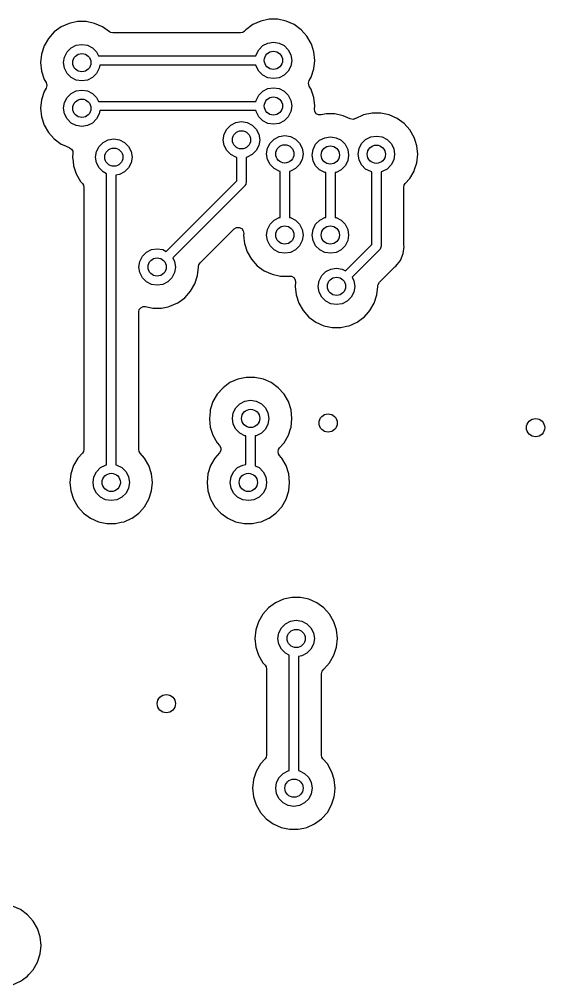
# Model space of a CAD drawing. Extents: x 5.05 to 8.3, y -4.1 to -1.1.
# Drawn here: x 6.995 to 7.449, y -3.004 to -2.171 of the extents above; entities that cross this region are included whole.
import ezdxf

# ---------------------------------------------------------------- set-up
doc = ezdxf.new("R2010")
doc.units = 0
doc.header["$MEASUREMENT"] = 0
doc.layers.add('BLACK', color=7, linetype='CONTINUOUS')

msp = doc.modelspace()

# ---------------------------------------------------------------- linework, layer by layer
at = {"layer": 'BLACK', "linetype": 'CONTINUOUS'}
for p, q in [((7.04544, -2.17321), (7.03815, -2.17476)), ((7.0529, -2.17321), (7.04544, -2.17321)), ((7.04544, -2.17321), (7.04544, -2.17321)), ((7.06019, -2.17476), (7.0529, -2.17321)), ((7.0529, -2.17321), (7.0529, -2.17321)), ((7.20356, -2.17281), (7.19675, -2.17584)), ((7.21085, -2.17126), (7.20356, -2.17281)), ((7.2183, -2.17126), (7.21085, -2.17126)), ((7.21085, -2.17126), (7.21085, -2.17126)), ((7.22559, -2.17281), (7.2183, -2.17126)), ((7.2183, -2.17126), (7.2183, -2.17126)), ((7.2324, -2.17584), (7.22559, -2.17281)), ((7.02532, -2.18217), (7.02033, -2.18771)), ((7.03135, -2.17779), (7.02532, -2.18217)), ((7.03815, -2.17476), (7.03135, -2.17779)), ((7.06699, -2.17779), (7.06019, -2.17476)), ((7.07289, -2.18208), (7.06699, -2.17779)), ((7.07425, -2.18277), (7.07289, -2.18208)), ((7.07576, -2.18301), (7.07425, -2.18277)), ((7.18802, -2.18259), (7.18604, -2.18301)), ((7.18967, -2.18139), (7.18802, -2.18259)), ((7.19072, -2.18022), (7.18967, -2.18139)), ((7.19675, -2.17584), (7.19072, -2.18022)), ((7.23843, -2.18022), (7.2324, -2.17584)), ((7.24342, -2.18576), (7.23843, -2.18022)), ((7.02033, -2.18771), (7.0166, -2.19416)), ((7.18604, -2.18301), (7.07576, -2.18301)), ((7.20971, -2.19174), (7.21458, -2.19096)), ((7.21458, -2.19096), (7.21944, -2.19174)), ((7.24714, -2.19221), (7.24342, -2.18576)), ((7.0166, -2.19416), (7.0143, -2.20125)), ((7.03419, -2.20379), (7.03643, -2.1994)), ((7.03643, -2.1994), (7.03991, -2.19592)), ((7.03991, -2.19592), (7.0443, -2.19368)), ((7.0443, -2.19368), (7.04917, -2.19291)), ((7.04917, -2.19291), (7.05404, -2.19368)), ((7.05404, -2.19368), (7.05843, -2.19592)), ((7.05843, -2.19592), (7.06191, -2.1994)), ((7.06191, -2.1994), (7.06359, -2.20271)), ((7.1996, -2.20185), (7.20183, -2.19746)), ((7.20183, -2.19746), (7.20532, -2.19397)), ((7.20532, -2.19397), (7.20971, -2.19174)), ((7.21944, -2.19174), (7.22383, -2.19397)), ((7.22383, -2.19397), (7.22732, -2.19746)), ((7.22732, -2.19746), (7.22955, -2.20185)), ((7.24761, -2.19366), (7.24714, -2.19221)), ((7.24944, -2.1993), (7.24761, -2.19366)), ((7.25022, -2.20671), (7.24944, -2.1993)), ((7.0143, -2.20125), (7.01352, -2.20866)), ((7.03342, -2.20866), (7.03419, -2.20379)), ((7.06359, -2.20271), (7.19946, -2.20271)), ((7.19946, -2.20271), (7.1996, -2.20185)), ((7.22955, -2.20185), (7.23032, -2.20671)), ((7.23032, -2.20671), (7.22955, -2.21158)), ((7.24944, -2.21412), (7.25022, -2.20671)), ((7.01352, -2.20866), (7.0143, -2.21607)), ((7.0143, -2.21607), (7.0166, -2.22316)), ((7.03419, -2.21353), (7.03342, -2.20866)), ((7.03643, -2.21792), (7.03419, -2.21353)), ((7.06415, -2.21353), (7.06191, -2.21792)), ((7.06459, -2.21071), (7.06415, -2.21353)), ((7.19946, -2.21071), (7.06459, -2.21071)), ((7.1996, -2.21158), (7.19946, -2.21071)), ((7.20183, -2.21597), (7.1996, -2.21158)), ((7.20532, -2.21945), (7.20183, -2.21597)), ((7.22732, -2.21597), (7.22383, -2.21945)), ((7.22955, -2.21158), (7.22732, -2.21597)), ((7.24714, -2.22121), (7.24944, -2.21412)), ((7.0166, -2.22316), (7.01819, -2.22591)), ((7.03991, -2.2214), (7.03643, -2.21792)), ((7.0443, -2.22364), (7.03991, -2.2214)), ((7.04917, -2.22441), (7.0443, -2.22364)), ((7.05404, -2.22364), (7.04917, -2.22441)), ((7.05843, -2.2214), (7.05404, -2.22364)), ((7.06191, -2.21792), (7.05843, -2.2214)), ((7.20971, -2.22169), (7.20532, -2.21945)), ((7.21458, -2.22246), (7.20971, -2.22169)), ((7.21944, -2.22169), (7.21458, -2.22246)), ((7.22383, -2.21945), (7.21944, -2.22169)), ((7.24491, -2.22639), (7.24556, -2.22395)), ((7.24556, -2.22395), (7.24714, -2.22121)), ((7.01819, -2.23079), (7.0166, -2.23353)), ((7.01819, -2.22591), (7.01884, -2.22835)), ((7.01884, -2.22835), (7.01819, -2.23079)), ((7.0443, -2.23305), (7.04917, -2.23228)), ((7.04917, -2.23228), (7.05404, -2.23305)), ((7.20532, -2.23332), (7.20971, -2.23109)), ((7.20971, -2.23109), (7.21458, -2.23031)), ((7.21458, -2.23031), (7.21944, -2.23109)), ((7.21944, -2.23109), (7.22383, -2.23332)), ((7.24556, -2.22883), (7.24491, -2.22639)), ((7.24697, -2.23127), (7.24556, -2.22883)), ((7.24714, -2.23156), (7.24697, -2.23127)), ((7.24782, -2.23366), (7.24714, -2.23156)), ((7.0143, -2.24062), (7.01352, -2.24803)), ((7.0166, -2.23353), (7.0143, -2.24062)), ((7.03419, -2.24317), (7.03643, -2.23878)), ((7.03643, -2.23878), (7.03991, -2.23529)), ((7.03991, -2.23529), (7.0443, -2.23305)), ((7.05404, -2.23305), (7.05843, -2.23529)), ((7.05843, -2.23529), (7.06191, -2.23878)), ((7.06191, -2.23878), (7.06359, -2.24206)), ((7.1996, -2.2412), (7.20183, -2.23681)), ((7.20183, -2.23681), (7.20532, -2.23332)), ((7.22383, -2.23332), (7.22732, -2.23681)), ((7.22732, -2.23681), (7.22955, -2.2412)), ((7.24944, -2.23865), (7.24782, -2.23366)), ((7.25022, -2.24606), (7.24944, -2.23865)), ((7.01352, -2.24803), (7.0143, -2.25544)), ((7.03342, -2.24803), (7.03419, -2.24317)), ((7.03419, -2.2529), (7.03342, -2.24803)), ((7.06359, -2.24206), (7.19946, -2.24206)), ((7.19946, -2.24206), (7.1996, -2.2412)), ((7.22955, -2.2412), (7.23032, -2.24606)), ((7.23032, -2.24606), (7.22955, -2.25093)), ((7.24996, -2.24856), (7.25022, -2.24606)), ((7.25026, -2.25082), (7.24996, -2.24856)), ((7.0143, -2.25544), (7.0166, -2.26253)), ((7.03643, -2.25729), (7.03419, -2.2529)), ((7.03991, -2.26077), (7.03643, -2.25729)), ((7.06191, -2.25729), (7.05843, -2.26077)), ((7.06415, -2.2529), (7.06191, -2.25729)), ((7.0646, -2.25006), (7.06415, -2.2529)), ((7.19946, -2.25006), (7.0646, -2.25006)), ((7.1996, -2.25093), (7.19946, -2.25006)), ((7.20183, -2.25532), (7.1996, -2.25093)), ((7.20532, -2.2588), (7.20183, -2.25532)), ((7.22732, -2.25532), (7.22383, -2.2588)), ((7.22955, -2.25093), (7.22732, -2.25532)), ((7.25155, -2.2527), (7.25026, -2.25082)), ((7.25355, -2.25378), (7.25155, -2.2527)), ((7.25583, -2.25384), (7.25355, -2.25378)), ((7.26002, -2.25295), (7.25583, -2.25384)), ((7.26747, -2.25295), (7.26002, -2.25295)), ((7.26002, -2.25295), (7.26002, -2.25295)), ((7.27476, -2.2545), (7.26747, -2.25295)), ((7.26747, -2.25295), (7.26747, -2.25295)), ((7.28094, -2.25725), (7.27476, -2.2545)), ((7.28343, -2.25765), (7.28094, -2.25725)), ((7.28515, -2.25699), (7.28343, -2.25765)), ((7.28518, -2.25706), (7.28515, -2.25699)), ((7.29245, -2.25382), (7.28518, -2.25706)), ((7.29974, -2.25227), (7.29245, -2.25382)), ((7.30719, -2.25227), (7.29974, -2.25227)), ((7.29974, -2.25227), (7.29974, -2.25227)), ((7.31448, -2.25382), (7.30719, -2.25227)), ((7.30719, -2.25227), (7.30719, -2.25227)), ((7.32129, -2.25685), (7.31448, -2.25382)), ((7.32732, -2.26123), (7.32129, -2.25685)), ((7.0166, -2.26253), (7.02033, -2.26898)), ((7.0443, -2.26301), (7.03991, -2.26077)), ((7.04917, -2.26378), (7.0443, -2.26301)), ((7.05404, -2.26301), (7.04917, -2.26378)), ((7.05843, -2.26077), (7.05404, -2.26301)), ((7.172, -2.27041), (7.17423, -2.26602)), ((7.17423, -2.26602), (7.17772, -2.26254)), ((7.17772, -2.26254), (7.18211, -2.2603)), ((7.18211, -2.2603), (7.18697, -2.25953)), ((7.18697, -2.25953), (7.19184, -2.2603)), ((7.19184, -2.2603), (7.19623, -2.26254)), ((7.19623, -2.26254), (7.19971, -2.26602)), ((7.19971, -2.26602), (7.20195, -2.27041)), ((7.20971, -2.26104), (7.20532, -2.2588)), ((7.21458, -2.26181), (7.20971, -2.26104)), ((7.21944, -2.26104), (7.21458, -2.26181)), ((7.22383, -2.2588), (7.21944, -2.26104)), ((7.33231, -2.26677), (7.32732, -2.26123)), ((7.02033, -2.26898), (7.02532, -2.27452)), ((7.17122, -2.27528), (7.172, -2.27041)), ((7.20195, -2.27041), (7.20272, -2.27528)), ((7.21515, -2.27466), (7.21954, -2.27242)), ((7.21954, -2.27242), (7.22441, -2.27165)), ((7.22441, -2.27165), (7.22928, -2.27242)), ((7.22928, -2.27242), (7.23367, -2.27466)), ((7.25449, -2.27567), (7.25888, -2.27343)), ((7.25888, -2.27343), (7.26375, -2.27266)), ((7.26375, -2.27266), (7.26861, -2.27343)), ((7.26861, -2.27343), (7.273, -2.27567)), ((7.29421, -2.27498), (7.2986, -2.27274)), ((7.2986, -2.27274), (7.30347, -2.27197)), ((7.30347, -2.27197), (7.30833, -2.27274)), ((7.30833, -2.27274), (7.31272, -2.27498)), ((7.33603, -2.27322), (7.33231, -2.26677)), ((7.33685, -2.27573), (7.33603, -2.27322)), ((7.02532, -2.27452), (7.03135, -2.2789)), ((7.03135, -2.2789), (7.03367, -2.27994)), ((7.03367, -2.27994), (7.03815, -2.28193)), ((7.03815, -2.28193), (7.03815, -2.28193)), ((7.03815, -2.28193), (7.03858, -2.28213)), ((7.03858, -2.28213), (7.04022, -2.28332)), ((7.06179, -2.28535), (7.06403, -2.28096)), ((7.06403, -2.28096), (7.06752, -2.27748)), ((7.06752, -2.27748), (7.07191, -2.27524)), ((7.07191, -2.27524), (7.07677, -2.27447)), ((7.07677, -2.27447), (7.08164, -2.27524)), ((7.08164, -2.27524), (7.08603, -2.27748)), ((7.08603, -2.27748), (7.08951, -2.28096)), ((7.08951, -2.28096), (7.09175, -2.28535)), ((7.172, -2.28015), (7.17122, -2.27528)), ((7.17423, -2.28454), (7.172, -2.28015)), ((7.20195, -2.28015), (7.19971, -2.28454)), ((7.20272, -2.27528), (7.20195, -2.28015)), ((7.20866, -2.2874), (7.20943, -2.28254)), ((7.20943, -2.28254), (7.21167, -2.27815)), ((7.21167, -2.27815), (7.21515, -2.27466)), ((7.23367, -2.27466), (7.23715, -2.27815)), ((7.23715, -2.27815), (7.23939, -2.28254)), ((7.23939, -2.28254), (7.24016, -2.2874)), ((7.24877, -2.28354), (7.25101, -2.27915)), ((7.25101, -2.27915), (7.25449, -2.27567)), ((7.273, -2.27567), (7.27649, -2.27915)), ((7.27649, -2.27915), (7.27872, -2.28354)), ((7.28849, -2.28285), (7.29073, -2.27846)), ((7.29073, -2.27846), (7.29421, -2.27498)), ((7.31272, -2.27498), (7.31621, -2.27846)), ((7.31621, -2.27846), (7.31845, -2.28285)), ((7.33834, -2.28031), (7.33685, -2.27573)), ((7.33912, -2.28772), (7.33834, -2.28031)), ((7.04022, -2.28332), (7.04124, -2.28508)), ((7.04145, -2.2871), (7.04112, -2.29022)), ((7.04112, -2.29022), (7.04151, -2.29392)), ((7.04124, -2.28508), (7.04145, -2.2871)), ((7.06102, -2.29022), (7.06179, -2.28535)), ((7.06179, -2.29508), (7.06102, -2.29022)), ((7.09175, -2.28535), (7.09252, -2.29022)), ((7.09252, -2.29022), (7.09175, -2.29508)), ((7.17772, -2.28802), (7.17423, -2.28454)), ((7.18211, -2.29026), (7.17772, -2.28802)), ((7.18297, -2.29039), (7.18211, -2.29026)), ((7.18297, -2.31057), (7.18297, -2.29039)), ((7.19184, -2.29026), (7.19097, -2.29039)), ((7.19097, -2.29039), (7.19097, -2.31222)), ((7.19623, -2.28802), (7.19184, -2.29026)), ((7.19971, -2.28454), (7.19623, -2.28802)), ((7.20943, -2.29227), (7.20866, -2.2874)), ((7.24016, -2.2874), (7.23939, -2.29227)), ((7.248, -2.28841), (7.24877, -2.28354)), ((7.24877, -2.29327), (7.248, -2.28841)), ((7.27872, -2.28354), (7.2795, -2.28841)), ((7.2795, -2.28841), (7.27872, -2.29327)), ((7.28772, -2.28772), (7.28849, -2.28285)), ((7.28849, -2.29259), (7.28772, -2.28772)), ((7.31845, -2.28285), (7.31922, -2.28772)), ((7.31922, -2.28772), (7.31845, -2.29259)), ((7.33834, -2.29513), (7.33912, -2.28772)), ((7.04151, -2.29392), (7.0419, -2.29763)), ((7.0419, -2.29763), (7.04421, -2.30472)), ((7.06403, -2.29947), (7.06179, -2.29508)), ((7.09175, -2.29508), (7.08951, -2.29947)), ((7.21167, -2.29666), (7.20943, -2.29227)), ((7.21515, -2.30014), (7.21167, -2.29666)), ((7.23715, -2.29666), (7.23367, -2.30014)), ((7.23939, -2.29227), (7.23715, -2.29666)), ((7.25101, -2.29766), (7.24877, -2.29327)), ((7.25449, -2.30115), (7.25101, -2.29766)), ((7.27649, -2.29766), (7.273, -2.30115)), ((7.27872, -2.29327), (7.27649, -2.29766)), ((7.29073, -2.29698), (7.28849, -2.29259)), ((7.29421, -2.30046), (7.29073, -2.29698)), ((7.31621, -2.29698), (7.31272, -2.30046)), ((7.31845, -2.29259), (7.31621, -2.29698)), ((7.33646, -2.30091), (7.33834, -2.29513)), ((7.04421, -2.30472), (7.04793, -2.31117)), ((7.06752, -2.30296), (7.06403, -2.29947)), ((7.07054, -2.3045), (7.06752, -2.30296)), ((7.07054, -2.55579), (7.07054, -2.3045)), ((7.08164, -2.30519), (7.07854, -2.30568)), ((7.07854, -2.30568), (7.07854, -2.55579)), ((7.08603, -2.30296), (7.08164, -2.30519)), ((7.08951, -2.29947), (7.08603, -2.30296)), ((7.21954, -2.30238), (7.21515, -2.30014)), ((7.22041, -2.30252), (7.21954, -2.30238)), ((7.22041, -2.34231), (7.22041, -2.30252)), ((7.22928, -2.30238), (7.22841, -2.30252)), ((7.22841, -2.30252), (7.22841, -2.34231)), ((7.23367, -2.30014), (7.22928, -2.30238)), ((7.25888, -2.30338), (7.25449, -2.30115)), ((7.25975, -2.30352), (7.25888, -2.30338)), ((7.25975, -2.34231), (7.25975, -2.30352)), ((7.26861, -2.30338), (7.26775, -2.30352)), ((7.26775, -2.30352), (7.26775, -2.3423)), ((7.273, -2.30115), (7.26861, -2.30338)), ((7.2986, -2.3027), (7.29421, -2.30046)), ((7.29947, -2.30283), (7.2986, -2.3027)), ((7.29947, -2.36567), (7.29947, -2.30283)), ((7.30833, -2.3027), (7.30747, -2.30283)), ((7.30747, -2.30283), (7.30747, -2.36732)), ((7.31272, -2.30046), (7.30833, -2.3027)), ((7.33231, -2.30867), (7.33603, -2.30222)), ((7.33603, -2.30222), (7.33646, -2.30091)), ((7.04793, -2.31117), (7.04959, -2.31301)), ((7.04959, -2.31301), (7.05052, -2.31452)), ((7.05052, -2.31452), (7.05084, -2.31627)), ((7.12199, -2.37155), (7.18297, -2.31057)), ((7.1898, -2.31505), (7.12765, -2.37721)), ((7.18995, -2.31476), (7.1898, -2.31505)), ((7.19021, -2.31458), (7.18995, -2.31476)), ((7.1905, -2.31368), (7.19021, -2.31458)), ((7.19092, -2.31285), (7.1905, -2.31368)), ((7.19097, -2.31222), (7.19087, -2.31253)), ((7.19087, -2.31253), (7.19092, -2.31285)), ((7.32717, -2.31625), (7.3275, -2.3145)), ((7.3275, -2.3145), (7.32843, -2.31298)), ((7.32843, -2.31298), (7.33231, -2.30867)), ((7.05084, -2.31627), (7.05084, -2.54238)), ((7.32717, -2.36545), (7.32717, -2.31625)), ((7.20943, -2.35255), (7.21167, -2.34816)), ((7.21167, -2.34816), (7.21515, -2.34468)), ((7.21515, -2.34468), (7.21954, -2.34244)), ((7.21954, -2.34244), (7.22041, -2.34231)), ((7.22841, -2.34231), (7.22928, -2.34244)), ((7.22928, -2.34244), (7.23367, -2.34468)), ((7.23367, -2.34468), (7.23715, -2.34816)), ((7.23715, -2.34816), (7.23939, -2.35255)), ((7.24878, -2.35255), (7.25102, -2.34816)), ((7.25102, -2.34816), (7.2545, -2.34468)), ((7.2545, -2.34468), (7.25889, -2.34244)), ((7.25889, -2.34244), (7.25975, -2.34231)), ((7.26775, -2.3423), (7.26863, -2.34244)), ((7.26863, -2.34244), (7.27302, -2.34468)), ((7.27302, -2.34468), (7.2765, -2.34816)), ((7.2765, -2.34816), (7.27874, -2.35255)), ((7.15127, -2.38145), (7.18059, -2.35213)), ((7.18059, -2.35213), (7.18264, -2.3509)), ((7.18264, -2.3509), (7.18501, -2.35079)), ((7.18501, -2.35079), (7.18716, -2.35182)), ((7.18716, -2.35182), (7.18857, -2.35373)), ((7.18857, -2.35373), (7.1889, -2.35609)), ((7.1889, -2.35609), (7.18876, -2.35742)), ((7.18876, -2.35742), (7.18876, -2.35742)), ((7.18876, -2.35742), (7.18906, -2.36024)), ((7.20866, -2.35742), (7.20943, -2.35255)), ((7.20943, -2.36229), (7.20866, -2.35742)), ((7.23939, -2.35255), (7.24016, -2.35742)), ((7.24016, -2.35742), (7.23939, -2.36229)), ((7.24801, -2.35742), (7.24878, -2.35255)), ((7.24878, -2.36229), (7.24801, -2.35742)), ((7.27874, -2.35255), (7.27951, -2.35742)), ((7.27951, -2.35742), (7.27874, -2.36229)), ((7.18906, -2.36024), (7.18954, -2.36483)), ((7.18954, -2.36483), (7.19184, -2.37192)), ((7.21167, -2.36668), (7.20943, -2.36229)), ((7.23939, -2.36229), (7.23715, -2.36668)), ((7.25102, -2.36668), (7.24878, -2.36229)), ((7.27874, -2.36229), (7.2765, -2.36668)), ((7.27686, -2.38827), (7.29947, -2.36567)), ((7.32721, -2.36609), (7.32717, -2.36545)), ((7.10143, -2.37577), (7.10492, -2.37228)), ((7.10492, -2.37228), (7.10931, -2.37005)), ((7.10931, -2.37005), (7.11417, -2.36928)), ((7.11417, -2.36928), (7.11904, -2.37005)), ((7.11904, -2.37005), (7.12199, -2.37155)), ((7.19184, -2.37192), (7.19557, -2.37837)), ((7.21515, -2.37016), (7.21167, -2.36668)), ((7.21954, -2.3724), (7.21515, -2.37016)), ((7.22441, -2.37317), (7.21954, -2.3724)), ((7.22928, -2.3724), (7.22441, -2.37317)), ((7.23367, -2.37016), (7.22928, -2.3724)), ((7.23715, -2.36668), (7.23367, -2.37016)), ((7.2545, -2.37016), (7.25102, -2.36668)), ((7.25889, -2.3724), (7.2545, -2.37016)), ((7.26376, -2.37317), (7.25889, -2.3724)), ((7.26863, -2.3724), (7.26376, -2.37317)), ((7.27302, -2.37016), (7.26863, -2.3724)), ((7.2765, -2.36668), (7.27302, -2.37016)), ((7.3063, -2.37015), (7.28252, -2.39393)), ((7.30644, -2.36987), (7.3063, -2.37015)), ((7.3067, -2.36968), (7.30644, -2.36987)), ((7.30699, -2.36878), (7.3067, -2.36968)), ((7.30742, -2.36795), (7.30699, -2.36878)), ((7.30747, -2.36732), (7.30737, -2.36763)), ((7.30737, -2.36763), (7.30742, -2.36795)), ((7.32417, -2.37928), (7.32656, -2.37351)), ((7.32656, -2.37351), (7.32738, -2.36732)), ((7.32738, -2.36732), (7.32721, -2.36609)), ((7.09843, -2.38502), (7.0992, -2.38016)), ((7.0992, -2.38016), (7.10143, -2.37577)), ((7.12765, -2.37721), (7.12915, -2.38016)), ((7.12915, -2.38016), (7.12992, -2.38502)), ((7.15012, -2.38328), (7.15127, -2.38145)), ((7.19557, -2.37837), (7.20056, -2.38391)), ((7.32133, -2.38299), (7.32417, -2.37928)), ((7.0992, -2.38989), (7.09843, -2.38502)), ((7.10143, -2.39428), (7.0992, -2.38989)), ((7.12915, -2.38989), (7.12691, -2.39428)), ((7.12992, -2.38502), (7.12915, -2.38989)), ((7.14904, -2.39244), (7.14982, -2.38502)), ((7.14982, -2.38502), (7.14987, -2.38451)), ((7.14982, -2.38502), (7.14982, -2.38502)), ((7.14987, -2.38451), (7.14997, -2.38452)), ((7.14997, -2.38452), (7.15012, -2.38328)), ((7.20056, -2.38391), (7.20659, -2.38829)), ((7.20659, -2.38829), (7.21339, -2.39132)), ((7.25631, -2.39249), (7.25979, -2.389)), ((7.25979, -2.389), (7.26418, -2.38677)), ((7.26418, -2.38677), (7.26905, -2.386)), ((7.26905, -2.386), (7.27391, -2.38677)), ((7.27391, -2.38677), (7.27686, -2.38827)), ((7.30614, -2.39818), (7.31891, -2.38541)), ((7.31891, -2.38541), (7.31939, -2.38499)), ((7.31939, -2.38499), (7.32037, -2.38423)), ((7.32037, -2.38423), (7.32133, -2.38299)), ((7.32133, -2.38299), (7.32133, -2.38299)), ((7.10492, -2.39776), (7.10143, -2.39428)), ((7.10931, -2.4), (7.10492, -2.39776)), ((7.12343, -2.39776), (7.11904, -2.4)), ((7.12691, -2.39428), (7.12343, -2.39776)), ((7.14674, -2.39952), (7.14904, -2.39244)), ((7.21339, -2.39132), (7.22068, -2.39287)), ((7.22068, -2.39287), (7.22865, -2.39287)), ((7.22865, -2.39287), (7.22865, -2.39294)), ((7.22865, -2.39294), (7.23018, -2.39298)), ((7.23018, -2.39298), (7.23218, -2.39407)), ((7.23218, -2.39407), (7.23347, -2.39595)), ((7.23377, -2.39821), (7.2334, -2.40174)), ((7.23347, -2.39595), (7.23377, -2.39821)), ((7.2533, -2.40174), (7.25407, -2.39688)), ((7.25407, -2.39688), (7.25631, -2.39249)), ((7.28252, -2.39393), (7.28403, -2.39688)), ((7.28403, -2.39688), (7.2848, -2.40174)), ((7.30499, -2.4), (7.30614, -2.39818)), ((7.11417, -2.40077), (7.10931, -2.4)), ((7.11904, -2.4), (7.11417, -2.40077)), ((7.13803, -2.41152), (7.14301, -2.40598)), ((7.14301, -2.40598), (7.14674, -2.39952)), ((7.2334, -2.40174), (7.23418, -2.40916)), ((7.25407, -2.40661), (7.2533, -2.40174)), ((7.25631, -2.411), (7.25407, -2.40661)), ((7.28403, -2.40661), (7.28179, -2.411)), ((7.2848, -2.40174), (7.28403, -2.40661)), ((7.30392, -2.40916), (7.3047, -2.40174)), ((7.3047, -2.40174), (7.30475, -2.40123)), ((7.3047, -2.40174), (7.3047, -2.40174)), ((7.30475, -2.40123), (7.30484, -2.40124)), ((7.30484, -2.40124), (7.30499, -2.4)), ((7.12519, -2.41893), (7.132, -2.4159)), ((7.132, -2.4159), (7.13803, -2.41152)), ((7.23418, -2.40916), (7.23648, -2.41624)), ((7.25979, -2.41449), (7.25631, -2.411)), ((7.26418, -2.41672), (7.25979, -2.41449)), ((7.2783, -2.41449), (7.27391, -2.41672)), ((7.28179, -2.411), (7.2783, -2.41449)), ((7.30161, -2.41624), (7.30392, -2.40916)), ((7.09825, -2.42391), (7.09873, -2.42181)), ((7.09825, -2.54238), (7.09825, -2.42391)), ((7.09873, -2.42181), (7.10006, -2.42012)), ((7.10006, -2.42012), (7.10199, -2.41917)), ((7.10199, -2.41917), (7.10415, -2.41914)), ((7.10415, -2.41914), (7.11045, -2.42048)), ((7.11045, -2.42048), (7.11045, -2.42048)), ((7.11045, -2.42048), (7.1179, -2.42048)), ((7.1179, -2.42048), (7.12357, -2.41927)), ((7.1179, -2.42048), (7.1179, -2.42048)), ((7.12357, -2.41927), (7.12519, -2.41893)), ((7.23648, -2.41624), (7.24021, -2.4227)), ((7.24021, -2.4227), (7.24519, -2.42824)), ((7.26905, -2.41749), (7.26418, -2.41672)), ((7.27391, -2.41672), (7.26905, -2.41749)), ((7.2929, -2.42824), (7.29675, -2.42396)), ((7.29675, -2.42396), (7.29789, -2.4227)), ((7.29789, -2.4227), (7.30161, -2.41624)), ((7.24519, -2.42824), (7.25122, -2.43262)), ((7.25122, -2.43262), (7.25803, -2.43565)), ((7.28006, -2.43565), (7.28687, -2.43262)), ((7.28687, -2.43262), (7.29143, -2.4293)), ((7.29143, -2.4293), (7.2929, -2.42824)), ((7.25803, -2.43565), (7.26532, -2.4372)), ((7.26532, -2.4372), (7.26532, -2.4372)), ((7.26532, -2.4372), (7.27277, -2.4372)), ((7.27277, -2.4372), (7.27763, -2.43616)), ((7.27277, -2.4372), (7.27277, -2.4372)), ((7.27763, -2.43616), (7.28006, -2.43565)), ((7.18387, -2.4818), (7.17706, -2.48483)), ((7.19116, -2.48025), (7.18387, -2.4818)), ((7.19861, -2.48025), (7.19116, -2.48025)), ((7.19116, -2.48025), (7.19116, -2.48025)), ((7.2059, -2.4818), (7.19861, -2.48025)), ((7.19861, -2.48025), (7.19861, -2.48025)), ((7.21271, -2.48483), (7.2059, -2.4818)), ((7.17103, -2.48921), (7.16604, -2.49475)), ((7.17706, -2.48483), (7.17103, -2.48921)), ((7.21874, -2.48921), (7.21271, -2.48483)), ((7.22372, -2.49475), (7.21874, -2.48921)), ((7.16604, -2.49475), (7.16232, -2.50121)), ((7.22745, -2.50121), (7.22372, -2.49475)), ((7.16232, -2.50121), (7.16001, -2.50829)), ((7.1799, -2.51084), (7.18214, -2.50645)), ((7.18214, -2.50645), (7.18563, -2.50296)), ((7.18563, -2.50296), (7.19002, -2.50073)), ((7.19002, -2.50073), (7.19488, -2.49996)), ((7.19488, -2.49996), (7.19975, -2.50073)), ((7.19975, -2.50073), (7.20414, -2.50296)), ((7.20414, -2.50296), (7.20762, -2.50645)), ((7.20762, -2.50645), (7.20986, -2.51084)), ((7.22975, -2.50829), (7.22745, -2.50121)), ((7.22745, -2.50121), (7.22745, -2.50121)), ((7.15982, -2.51013), (7.15923, -2.5157)), ((7.15923, -2.5157), (7.1593, -2.51632)), ((7.16001, -2.50829), (7.15982, -2.51013)), ((7.17913, -2.5157), (7.1799, -2.51084)), ((7.1799, -2.52057), (7.17913, -2.5157)), ((7.20986, -2.51084), (7.21063, -2.5157)), ((7.21063, -2.5157), (7.20986, -2.52057)), ((7.23053, -2.5157), (7.22975, -2.50829)), ((7.22975, -2.52312), (7.23053, -2.5157)), ((7.1593, -2.51632), (7.16001, -2.52312)), ((7.16001, -2.52312), (7.16232, -2.5302)), ((7.18214, -2.52496), (7.1799, -2.52057)), ((7.20986, -2.52057), (7.20762, -2.52496)), ((7.22926, -2.52463), (7.22975, -2.52312)), ((7.16232, -2.5302), (7.16604, -2.53666)), ((7.18563, -2.52845), (7.18214, -2.52496)), ((7.19002, -2.53068), (7.18563, -2.52845)), ((7.19088, -2.53082), (7.19002, -2.53068)), ((7.19088, -2.55548), (7.19088, -2.53082)), ((7.19975, -2.53068), (7.19888, -2.53082)), ((7.19888, -2.53082), (7.19888, -2.55649)), ((7.20414, -2.52845), (7.19975, -2.53068)), ((7.20762, -2.52496), (7.20414, -2.52845)), ((7.22372, -2.53666), (7.22745, -2.5302)), ((7.22745, -2.5302), (7.22926, -2.52463)), ((7.16604, -2.53666), (7.1681, -2.53895)), ((7.1681, -2.53895), (7.16921, -2.54103)), ((7.21891, -2.54249), (7.21984, -2.54097)), ((7.21984, -2.54097), (7.22372, -2.53666)), ((7.04959, -2.54565), (7.0457, -2.54996)), ((7.05052, -2.54413), (7.04959, -2.54565)), ((7.05084, -2.54238), (7.05052, -2.54413)), ((7.09857, -2.54413), (7.09825, -2.54238)), ((7.0995, -2.54565), (7.09857, -2.54413)), ((7.10338, -2.54996), (7.0995, -2.54565)), ((7.1681, -2.54548), (7.16407, -2.54996)), ((7.16921, -2.54339), (7.1681, -2.54548)), ((7.16921, -2.54103), (7.16921, -2.54339)), ((7.21859, -2.54424), (7.21891, -2.54249)), ((7.21859, -2.54457), (7.21859, -2.54424)), ((7.21891, -2.54631), (7.21859, -2.54457)), ((7.21984, -2.54783), (7.21891, -2.54631)), ((7.22139, -2.54955), (7.21984, -2.54783)), ((7.04198, -2.55641), (7.03968, -2.5635)), ((7.0457, -2.54996), (7.04198, -2.55641)), ((7.06529, -2.55817), (7.06968, -2.55593)), ((7.06968, -2.55593), (7.07054, -2.55579)), ((7.07854, -2.55579), (7.07941, -2.55593)), ((7.07941, -2.55593), (7.0838, -2.55817)), ((7.10711, -2.55641), (7.10338, -2.54996)), ((7.10941, -2.5635), (7.10711, -2.55641)), ((7.10711, -2.55641), (7.10711, -2.55641)), ((7.16035, -2.55641), (7.15804, -2.5635)), ((7.16407, -2.54996), (7.16035, -2.55641)), ((7.18366, -2.55817), (7.18805, -2.55593)), ((7.18805, -2.55593), (7.19088, -2.55548)), ((7.19888, -2.55649), (7.20217, -2.55817)), ((7.22175, -2.54996), (7.22139, -2.54955)), ((7.22548, -2.55641), (7.22175, -2.54996)), ((7.22778, -2.5635), (7.22548, -2.55641)), ((7.22548, -2.55641), (7.22548, -2.55641)), ((7.03968, -2.5635), (7.0389, -2.57091)), ((7.05957, -2.56604), (7.0618, -2.56165)), ((7.0618, -2.56165), (7.06529, -2.55817)), ((7.0838, -2.55817), (7.08729, -2.56165)), ((7.08729, -2.56165), (7.08952, -2.56604)), ((7.11019, -2.57091), (7.10941, -2.5635)), ((7.15804, -2.5635), (7.15727, -2.57091)), ((7.17794, -2.56604), (7.18017, -2.56165)), ((7.18017, -2.56165), (7.18366, -2.55817)), ((7.20217, -2.55817), (7.20565, -2.56165)), ((7.20565, -2.56165), (7.20789, -2.56604)), ((7.22856, -2.57091), (7.22778, -2.5635)), ((7.0389, -2.57091), (7.03968, -2.57832)), ((7.0588, -2.57091), (7.05957, -2.56604)), ((7.05957, -2.57578), (7.0588, -2.57091)), ((7.08952, -2.56604), (7.09029, -2.57091)), ((7.09029, -2.57091), (7.08952, -2.57578)), ((7.10941, -2.57832), (7.11019, -2.57091)), ((7.11019, -2.57091), (7.11019, -2.57091)), ((7.15727, -2.57091), (7.15804, -2.57832)), ((7.17717, -2.57091), (7.17794, -2.56604)), ((7.17794, -2.57578), (7.17717, -2.57091)), ((7.20789, -2.56604), (7.20866, -2.57091)), ((7.20866, -2.57091), (7.20789, -2.57578)), ((7.22778, -2.57832), (7.22856, -2.57091)), ((7.03968, -2.57832), (7.04198, -2.58541)), ((7.0618, -2.58017), (7.05957, -2.57578)), ((7.06529, -2.58365), (7.0618, -2.58017)), ((7.08729, -2.58017), (7.0838, -2.58365)), ((7.08952, -2.57578), (7.08729, -2.58017)), ((7.10711, -2.58541), (7.10941, -2.57832)), ((7.15804, -2.57832), (7.16035, -2.58541)), ((7.18017, -2.58017), (7.17794, -2.57578)), ((7.18366, -2.58365), (7.18017, -2.58017)), ((7.20565, -2.58017), (7.20217, -2.58365)), ((7.20789, -2.57578), (7.20565, -2.58017)), ((7.22548, -2.58541), (7.22778, -2.57832)), ((7.04198, -2.58541), (7.0457, -2.59186)), ((7.06968, -2.58589), (7.06529, -2.58365)), ((7.07454, -2.58666), (7.06968, -2.58589)), ((7.07941, -2.58589), (7.07454, -2.58666)), ((7.0838, -2.58365), (7.07941, -2.58589)), ((7.10338, -2.59186), (7.10711, -2.58541)), ((7.16035, -2.58541), (7.16407, -2.59186)), ((7.18805, -2.58589), (7.18366, -2.58365)), ((7.19291, -2.58666), (7.18805, -2.58589)), ((7.19778, -2.58589), (7.19291, -2.58666)), ((7.20217, -2.58365), (7.19778, -2.58589)), ((7.22175, -2.59186), (7.22548, -2.58541)), ((7.0457, -2.59186), (7.05069, -2.5974)), ((7.05069, -2.5974), (7.05672, -2.60178)), ((7.09257, -2.60163), (7.0984, -2.5974)), ((7.0984, -2.5974), (7.09883, -2.59692)), ((7.09883, -2.59692), (7.10338, -2.59186)), ((7.16407, -2.59186), (7.16906, -2.5974)), ((7.16906, -2.5974), (7.17509, -2.60178)), ((7.21094, -2.60163), (7.21677, -2.5974)), ((7.21677, -2.5974), (7.2172, -2.59692)), ((7.2172, -2.59692), (7.22175, -2.59186)), ((7.05672, -2.60178), (7.06353, -2.60481)), ((7.06353, -2.60481), (7.07082, -2.60636)), ((7.07082, -2.60636), (7.07082, -2.60636)), ((7.07082, -2.60636), (7.07827, -2.60636)), ((7.07827, -2.60636), (7.08313, -2.60533)), ((7.07827, -2.60636), (7.07827, -2.60636)), ((7.08313, -2.60533), (7.08556, -2.60481)), ((7.08556, -2.60481), (7.09237, -2.60178)), ((7.09237, -2.60178), (7.09257, -2.60163)), ((7.17509, -2.60178), (7.1819, -2.60481)), ((7.1819, -2.60481), (7.18919, -2.60636)), ((7.18919, -2.60636), (7.18919, -2.60636)), ((7.18919, -2.60636), (7.19664, -2.60636)), ((7.19664, -2.60636), (7.2015, -2.60533)), ((7.19664, -2.60636), (7.19664, -2.60636)), ((7.2015, -2.60533), (7.20393, -2.60481)), ((7.20393, -2.60481), (7.21074, -2.60178)), ((7.21074, -2.60178), (7.21094, -2.60163)), ((7.22324, -2.6717), (7.21643, -2.67473)), ((7.23053, -2.67015), (7.22324, -2.6717)), ((7.23798, -2.67015), (7.23053, -2.67015)), ((7.23053, -2.67015), (7.23053, -2.67015)), ((7.24527, -2.6717), (7.23798, -2.67015)), ((7.23798, -2.67015), (7.23798, -2.67015)), ((7.25208, -2.67473), (7.24527, -2.6717)), ((7.2104, -2.67911), (7.20541, -2.68465)), ((7.21643, -2.67473), (7.2104, -2.67911)), ((7.25811, -2.67911), (7.25208, -2.67473)), ((7.26309, -2.68465), (7.25811, -2.67911)), ((7.20541, -2.68465), (7.20169, -2.6911)), ((7.225, -2.69286), (7.22939, -2.69063)), ((7.22939, -2.69063), (7.23425, -2.68985)), ((7.23425, -2.68985), (7.23912, -2.69063)), ((7.23912, -2.69063), (7.24351, -2.69286)), ((7.26682, -2.6911), (7.26309, -2.68465)), ((7.19938, -2.69819), (7.1986, -2.7056)), ((7.20169, -2.6911), (7.19938, -2.69819)), ((7.21927, -2.70074), (7.22151, -2.69635)), ((7.22151, -2.69635), (7.225, -2.69286)), ((7.24351, -2.69286), (7.24699, -2.69635)), ((7.24699, -2.69635), (7.24923, -2.70074)), ((7.26912, -2.69819), (7.26682, -2.6911)), ((7.26682, -2.6911), (7.26682, -2.6911)), ((7.2699, -2.7056), (7.26912, -2.69819)), ((7.1986, -2.7056), (7.19938, -2.71301)), ((7.2185, -2.7056), (7.21927, -2.70074)), ((7.21927, -2.71047), (7.2185, -2.7056)), ((7.24923, -2.70074), (7.25, -2.7056)), ((7.25, -2.7056), (7.24923, -2.71047)), ((7.26912, -2.71301), (7.2699, -2.7056)), ((7.19938, -2.71301), (7.20169, -2.7201)), ((7.22151, -2.71486), (7.21927, -2.71047)), ((7.225, -2.71834), (7.22151, -2.71486)), ((7.24699, -2.71486), (7.24351, -2.71834)), ((7.24923, -2.71047), (7.24699, -2.71486)), ((7.26682, -2.7201), (7.26912, -2.71301)), ((7.20169, -2.7201), (7.20541, -2.72656)), ((7.22828, -2.72002), (7.225, -2.71834)), ((7.22828, -2.81967), (7.22828, -2.72002)), ((7.23912, -2.72058), (7.23628, -2.72103)), ((7.23628, -2.72103), (7.23628, -2.81967)), ((7.24351, -2.71834), (7.23912, -2.72058)), ((7.26309, -2.72656), (7.26682, -2.7201)), ((7.20541, -2.72656), (7.20541, -2.72656)), ((7.20541, -2.72656), (7.20732, -2.72868)), ((7.20732, -2.72868), (7.20825, -2.7302)), ((7.20825, -2.7302), (7.20858, -2.73195)), ((7.20858, -2.73195), (7.20858, -2.80625)), ((7.25652, -2.7339), (7.258, -2.73217)), ((7.258, -2.73217), (7.25811, -2.73209)), ((7.258, -2.73217), (7.258, -2.73217)), ((7.25811, -2.73209), (7.26309, -2.72656)), ((7.25599, -2.73612), (7.25652, -2.7339)), ((7.25599, -2.80625), (7.25599, -2.73612)), ((7.20858, -2.80625), (7.20825, -2.808)), ((7.25631, -2.808), (7.25599, -2.80625)), ((7.20344, -2.81383), (7.19972, -2.82028)), ((7.20732, -2.80952), (7.20344, -2.81383)), ((7.20825, -2.808), (7.20732, -2.80952)), ((7.25724, -2.80952), (7.25631, -2.808)), ((7.26112, -2.81383), (7.25724, -2.80952)), ((7.26485, -2.82028), (7.26112, -2.81383)), ((7.19972, -2.82028), (7.19741, -2.82737)), ((7.21954, -2.82553), (7.22303, -2.82204)), ((7.22303, -2.82204), (7.22742, -2.81981)), ((7.22742, -2.81981), (7.22828, -2.81967)), ((7.23628, -2.81967), (7.23715, -2.81981)), ((7.23715, -2.81981), (7.24154, -2.82204)), ((7.24154, -2.82204), (7.24502, -2.82553)), ((7.26533, -2.82177), (7.26485, -2.82028)), ((7.26715, -2.82737), (7.26533, -2.82177)), ((7.19741, -2.82737), (7.19664, -2.83478)), ((7.21654, -2.83478), (7.21731, -2.82992)), ((7.21731, -2.82992), (7.21954, -2.82553)), ((7.24502, -2.82553), (7.24726, -2.82992)), ((7.24726, -2.82992), (7.24803, -2.83478)), ((7.26793, -2.83478), (7.26715, -2.82737)), ((7.19664, -2.83478), (7.19741, -2.8422)), ((7.21731, -2.83965), (7.21654, -2.83478)), ((7.21954, -2.84404), (7.21731, -2.83965)), ((7.24726, -2.83965), (7.24502, -2.84404)), ((7.24803, -2.83478), (7.24726, -2.83965)), ((7.26715, -2.8422), (7.26733, -2.84047)), ((7.26733, -2.84047), (7.26793, -2.83478)), ((7.19741, -2.8422), (7.19972, -2.84928)), ((7.22303, -2.84752), (7.21954, -2.84404)), ((7.22742, -2.84976), (7.22303, -2.84752)), ((7.24154, -2.84752), (7.23715, -2.84976)), ((7.24502, -2.84404), (7.24154, -2.84752)), ((7.26485, -2.84928), (7.26715, -2.8422)), ((7.19972, -2.84928), (7.20344, -2.85574)), ((7.20344, -2.85574), (7.20843, -2.86128)), ((7.23228, -2.85053), (7.22742, -2.84976)), ((7.23715, -2.84976), (7.23228, -2.85053)), ((7.25614, -2.86128), (7.26112, -2.85574)), ((7.26112, -2.85574), (7.26485, -2.84928)), ((7.20843, -2.86128), (7.21446, -2.86566)), ((7.21446, -2.86566), (7.22127, -2.86869)), ((7.2433, -2.86869), (7.25011, -2.86566)), ((7.25011, -2.86566), (7.25614, -2.86128)), ((7.22127, -2.86869), (7.22856, -2.87024)), ((7.22856, -2.87024), (7.22856, -2.87024)), ((7.22856, -2.87024), (7.23601, -2.87024)), ((7.23601, -2.87024), (7.24087, -2.8692)), ((7.23601, -2.87024), (7.23601, -2.87024)), ((7.24087, -2.8692), (7.2433, -2.86869)), ((6.99617, -2.9396), (6.98936, -2.93657)), ((7.0022, -2.94398), (6.99617, -2.9396)), ((7.00719, -2.94952), (7.0022, -2.94398)), ((7.01091, -2.95597), (7.00719, -2.94952)), ((7.01322, -2.96306), (7.01091, -2.95597)), ((7.01091, -2.95597), (7.01091, -2.95597)), ((7.01399, -2.97047), (7.01322, -2.96306)), ((7.01322, -2.97788), (7.01399, -2.97047)), ((7.01091, -2.98497), (7.01322, -2.97788)), ((7.00719, -2.99143), (7.01091, -2.98497)), ((6.99776, -3.00019), (7.0022, -2.99696)), ((7.0022, -2.99696), (7.00341, -2.99562)), ((7.00341, -2.99562), (7.00719, -2.99143)), ((6.98936, -3.00438), (6.99617, -3.00134)), ((6.99617, -3.00134), (6.99776, -3.00019))]:
    msp.add_line(p, q, dxfattribs=at)
at = {"layer": 'BLACK'}
for centre in [(7.21458, -2.20671), (7.04917, -2.20866), (7.04917, -2.24803), (7.21458, -2.24606), (7.18697, -2.27528), (7.07677, -2.29022), (7.22441, -2.2874), (7.26375, -2.28841), (7.30347, -2.28772), (7.22441, -2.35742), (7.26376, -2.35742), (7.11417, -2.38502), (7.26905, -2.40174), (7.19488, -2.5157), (7.26181, -2.51969), (7.44094, -2.52362), (7.07454, -2.57091), (7.19291, -2.57091), (7.23425, -2.7056), (7.12205, -2.76181), (7.23228, -2.83478)]:
    msp.add_circle(centre, 0.00787, dxfattribs=at)

doc.saveas('drawing.dxf')
